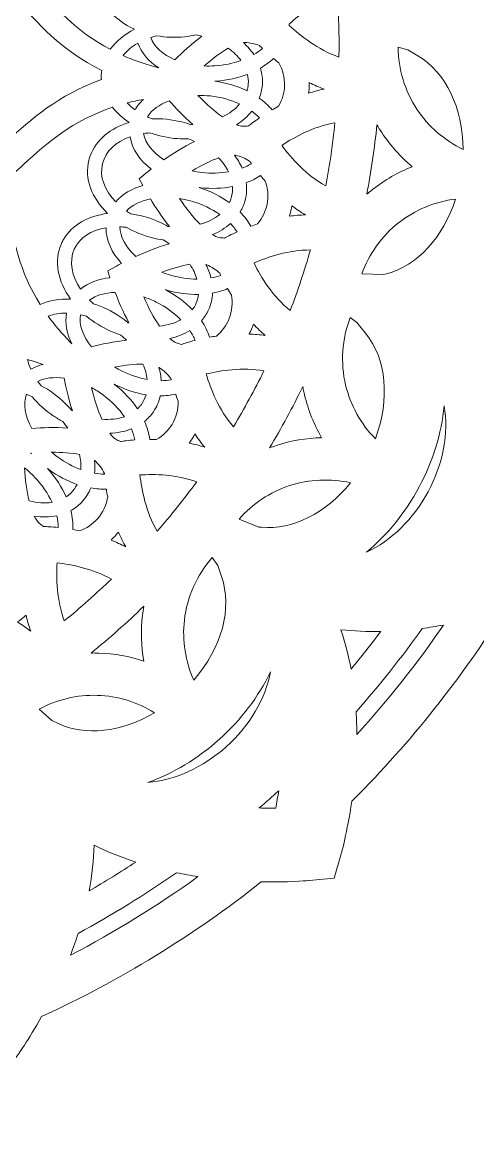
# Model space of a CAD drawing. Header units: millimetres. Extents: x 37 to 1687, y -819 to -120.
# Drawn here: x 289.1 to 353.8, y -807.9 to -647.8 of the extents above; entities that cross this region are included whole.
import ezdxf

# ---------------------------------------------------------------- set-up
doc = ezdxf.new("R2010")
doc.units = ezdxf.units.MM
doc.header["$MEASUREMENT"] = 0
doc.layers.add('Layer 7', color=7, linetype='Continuous')

msp = doc.modelspace()

# ---------------------------------------------------------------- linework, layer by layer
at = {"layer": 'Layer 7', "lineweight": 0}
for points, knots in [([(384.43, -671.96), (384.27, -671.6), (382.77, -668.35), (379.99, -664.11), (380.36, -659.77), (380.54, -655.36), (380.54, -650.99), (380.54, -644.39), (380.12, -637.76), (379.28, -631.27), (381.81, -627.33), (383.2, -624.32), (383.36, -623.99), (383.36, -623.99), (384.85, -620.71), (384.85, -620.71), (384.85, -620.71), (382.32, -618.15), (382.32, -618.15), (382.04, -617.87), (379.55, -615.38), (375.59, -612.41), (373.77, -605.49), (371.43, -598.63), (368.64, -592.02), (367.1, -588.4), (365.38, -584.73), (363.49, -581.11), (364.42, -576.83), (364.67, -573.77), (364.7, -573.43), (364.7, -573.43), (364.97, -569.86), (364.97, -569.86), (364.97, -569.86), (361.72, -568.31), (361.72, -568.31), (361.6, -568.25), (358.61, -566.84), (354.08, -565.4), (348.81, -557.73), (342.79, -550.49), (336.17, -543.86), (334.53, -542.23), (332.82, -540.59), (331.07, -539), (330.45, -534.98), (329.7, -532.34), (329.67, -532.22), (329.67, -532.22), (328.7, -528.79), (328.7, -528.79), (328.7, -528.79), (325.13, -528.44), (325.13, -528.44), (324.77, -528.41), (322.82, -528.24), (319.91, -528.24), (319.25, -528.24), (318.58, -528.25), (317.89, -528.26), (308.62, -521.54), (298.57, -515.86), (288.02, -511.4), (287.3, -511.1), (286.55, -510.79), (285.71, -510.45), (283.96, -507.37), (282.56, -505.43), (282.5, -505.35), (282.5, -505.35), (280.41, -502.48), (280.41, -502.48), (280.41, -502.48), (276.96, -503.35), (276.96, -503.35), (276.86, -503.37), (274.41, -503.99), (270.86, -505.33), (258.75, -501.86), (246.16, -499.91), (233.44, -499.55), (230.91, -497.43), (229.09, -496.19), (228.88, -496.05), (228.88, -496.05), (225.94, -494.07), (225.94, -494.07), (225.94, -494.07), (223, -496.05), (223, -496.05), (222.78, -496.2), (220.78, -497.56), (218.06, -499.88), (205.4, -500.79), (192.93, -503.27), (180.98, -507.27), (177.77, -506.08), (175.55, -505.51), (175.3, -505.44), (175.3, -505.44), (171.85, -504.57), (171.85, -504.57), (171.85, -504.57), (169.75, -507.45), (169.75, -507.45), (169.59, -507.68), (168.1, -509.77), (166.25, -513.08), (155.12, -518.15), (144.61, -524.58), (135.01, -532.2), (134.4, -532.18), (133.9, -532.18), (133.42, -532.18), (130.33, -532.18), (128.28, -532.38), (128.2, -532.38), (128.2, -532.38), (124.64, -532.74), (124.64, -532.74), (124.64, -532.74), (123.66, -536.16), (123.66, -536.16), (123.63, -536.29), (122.79, -539.27), (122.16, -543.63), (122.08, -543.7), (122, -543.78), (121.92, -543.86), (113.75, -552.04), (106.52, -561.12), (100.44, -570.86), (96.15, -572.25), (93.38, -573.57), (93.26, -573.62), (93.26, -573.62), (90.01, -575.17), (90.01, -575.17), (90.01, -575.17), (90.29, -578.74), (90.29, -578.74), (90.3, -578.89), (90.57, -582.33), (91.64, -587.11), (90.82, -588.88), (90.1, -590.49), (89.45, -592.02), (85.8, -600.66), (82.94, -609.67), (80.97, -618.79), (77.27, -621.61), (74.95, -623.93), (74.69, -624.19), (74.69, -624.19), (72.16, -626.75), (72.16, -626.75), (72.16, -626.75), (73.65, -630.03), (73.65, -630.03), (73.82, -630.39), (75.34, -633.66), (78.1, -637.87), (77.73, -642.21), (77.54, -646.63), (77.54, -650.99), (77.54, -657.59), (77.97, -664.22), (78.81, -670.72), (76.28, -674.66), (74.88, -677.66), (74.73, -677.99), (74.73, -677.99), (73.23, -681.27), (73.23, -681.27), (73.23, -681.27), (75.77, -683.83), (75.77, -683.83), (76.04, -684.11), (78.52, -686.59), (82.5, -689.58), (84.32, -696.5), (86.65, -703.35), (89.45, -709.96), (90.98, -713.59), (92.71, -717.25), (94.59, -720.87), (93.64, -725.3), (93.4, -728.42), (93.39, -728.55), (93.39, -728.55), (93.11, -732.13), (93.11, -732.13), (93.11, -732.13), (96.36, -733.67), (96.36, -733.67), (96.49, -733.73), (99.46, -735.14), (104.01, -736.58), (109.27, -744.25), (115.3, -751.5), (121.92, -758.12), (123.55, -759.75), (125.27, -761.39), (127.01, -762.99), (127.62, -766.89), (128.33, -769.47), (128.42, -769.76), (128.42, -769.76), (129.39, -773.19), (129.39, -773.19), (129.39, -773.19), (132.95, -773.54), (132.95, -773.54), (133.16, -773.56), (135.14, -773.75), (138.17, -773.75), (138.83, -773.75), (139.51, -773.74), (140.2, -773.72), (149.47, -780.45), (159.52, -786.12), (170.07, -790.58), (170.77, -790.88), (171.53, -791.19), (172.37, -791.53), (174.08, -794.53), (175.43, -796.42), (175.59, -796.63), (175.59, -796.63), (177.68, -799.51), (177.68, -799.51), (177.68, -799.51), (181.13, -798.64), (181.13, -798.64), (181.23, -798.61), (183.69, -797.98), (187.22, -796.65), (199.33, -800.13), (211.92, -802.07), (224.65, -802.43), (227.16, -804.54), (229, -805.79), (229.2, -805.93), (229.2, -805.93), (232.15, -807.91), (232.15, -807.91), (232.15, -807.91), (235.09, -805.93), (235.09, -805.93), (235.31, -805.78), (237.3, -804.42), (240.03, -802.1), (252.68, -801.2), (265.16, -798.71), (277.11, -794.71), (280.4, -795.93), (282.69, -796.51), (282.79, -796.54), (282.79, -796.54), (286.24, -797.41), (286.24, -797.41), (286.24, -797.41), (288.33, -794.54), (288.33, -794.54), (288.4, -794.44), (289.95, -792.29), (291.85, -788.9), (302.97, -783.83), (313.48, -777.4), (323.07, -769.79), (323.67, -769.8), (324.18, -769.81), (324.67, -769.81), (327.76, -769.81), (329.81, -769.61), (329.89, -769.6), (329.89, -769.6), (333.45, -769.25), (333.45, -769.25), (333.45, -769.25), (334.42, -765.82), (334.42, -765.82), (334.43, -765.79), (335.28, -762.8), (335.93, -758.36), (336.01, -758.28), (336.09, -758.2), (336.17, -758.12), (344.34, -749.95), (351.57, -740.86), (357.65, -731.12), (361.79, -729.78), (364.52, -728.51), (364.83, -728.36), (364.83, -728.36), (368.07, -726.82), (368.07, -726.82), (368.07, -726.82), (367.8, -723.25), (367.8, -723.25), (367.79, -723.1), (367.52, -719.64), (366.44, -714.88), (367.27, -713.11), (367.99, -711.5), (368.64, -709.96), (372.29, -701.32), (375.15, -692.32), (377.12, -683.19), (380.83, -680.37), (383.14, -678.05), (383.4, -677.8), (383.4, -677.8), (385.93, -675.23), (385.93, -675.23), (385.93, -675.23), (384.43, -671.96), (384.43, -671.96)], [0, 0, 0, 0, 1, 1, 1, 2, 2, 2, 3, 3, 3, 4, 4, 4, 5, 5, 5, 6, 6, 6, 7, 7, 7, 8, 8, 8, 9, 9, 9, 10, 10, 10, 11, 11, 11, 12, 12, 12, 13, 13, 13, 14, 14, 14, 15, 15, 15, 16, 16, 16, 17, 17, 17, 18, 18, 18, 19, 19, 19, 20, 20, 20, 21, 21, 21, 22, 22, 22, 23, 23, 23, 24, 24, 24, 25, 25, 25, 26, 26, 26, 27, 27, 27, 28, 28, 28, 29, 29, 29, 30, 30, 30, 31, 31, 31, 32, 32, 32, 33, 33, 33, 34, 34, 34, 35, 35, 35, 36, 36, 36, 37, 37, 37, 38, 38, 38, 39, 39, 39, 40, 40, 40, 41, 41, 41, 42, 42, 42, 43, 43, 43, 44, 44, 44, 45, 45, 45, 46, 46, 46, 47, 47, 47, 48, 48, 48, 49, 49, 49, 50, 50, 50, 51, 51, 51, 52, 52, 52, 53, 53, 53, 54, 54, 54, 55, 55, 55, 56, 56, 56, 57, 57, 57, 58, 58, 58, 59, 59, 59, 60, 60, 60, 61, 61, 61, 62, 62, 62, 63, 63, 63, 64, 64, 64, 65, 65, 65, 66, 66, 66, 67, 67, 67, 68, 68, 68, 69, 69, 69, 70, 70, 70, 71, 71, 71, 72, 72, 72, 73, 73, 73, 74, 74, 74, 75, 75, 75, 76, 76, 76, 77, 77, 77, 78, 78, 78, 79, 79, 79, 80, 80, 80, 81, 81, 81, 82, 82, 82, 83, 83, 83, 84, 84, 84, 85, 85, 85, 86, 86, 86, 87, 87, 87, 88, 88, 88, 89, 89, 89, 90, 90, 90, 91, 91, 91, 92, 92, 92, 93, 93, 93, 94, 94, 94, 95, 95, 95, 96, 96, 96, 97, 97, 97, 98, 98, 98, 99, 99, 99, 100, 100, 100, 101, 101, 101, 102, 102, 102, 103, 103, 103, 104, 104, 104, 105, 105, 105, 106, 106, 106, 106]), ([(301.6, -651.63), (296.66, -649.04), (293.76, -645.68), (290.94, -642.4), (290.09, -641.4), (289.21, -640.38), (288.26, -639.37), (288.75, -638.06), (289.18, -636.74), (289.56, -635.55), (290.98, -631.19), (292.44, -626.71), (296.51, -622.15), (297.48, -622.55), (298.56, -622.8), (299.7, -622.88), (297.81, -624.9), (296.86, -627.37), (297.27, -629.73), (297.31, -629.94), (297.36, -630.15), (297.42, -630.36), (298.16, -632.97), (300.49, -634.83), (303.51, -635.59), (301.3, -637.25), (299.93, -639.52), (299.93, -641.92), (299.93, -642.13), (299.94, -642.34), (299.96, -642.56), (300.24, -645.26), (302.21, -647.5), (305.06, -648.77), (303.62, -649.5), (302.43, -650.48), (301.6, -651.63)], [0, 0, 0, 0, 1, 1, 1, 2, 2, 2, 3, 3, 3, 4, 4, 4, 5, 5, 5, 6, 6, 6, 7, 7, 7, 8, 8, 8, 9, 9, 9, 10, 10, 10, 11, 11, 11, 12, 12, 12, 12]), ([(276.43, -654.82), (275.97, -654.41), (275.5, -654.03), (275.04, -653.66), (275.54, -653.36), (276.03, -653.04), (276.54, -652.7), (281.56, -649.27), (284.34, -645.7), (286.19, -642.12), (286.86, -642.86), (287.51, -643.61), (288.15, -644.35), (291.19, -647.86), (294.54, -651.72), (300.4, -654.64), (300.38, -654.77), (300.36, -654.89), (300.35, -655.01), (300.33, -655.32), (300.33, -655.62), (300.35, -655.93), (294.16, -658.12), (290.37, -661.56), (286.92, -664.68), (286.23, -665.3), (285.53, -665.94), (284.81, -666.56), (283.41, -662.75), (281.06, -658.84), (276.43, -654.82)], [0, 0, 0, 0, 1, 1, 1, 2, 2, 2, 3, 3, 3, 4, 4, 4, 5, 5, 5, 6, 6, 6, 7, 7, 7, 8, 8, 8, 9, 9, 9, 10, 10, 10, 10]), ([(327.05, -648.24), (327.05, -648.18), (327.05, -648.13), (327.05, -648.07), (328.56, -646.65), (331, -644.69), (333.86, -643.67), (334.04, -646.14), (334.12, -648.6), (334.12, -650.99), (334.12, -651.54), (334.12, -652.11), (334.1, -652.72), (331.15, -651.72), (328.62, -649.71), (327.05, -648.24)], [0, 0, 0, 0, 1, 1, 1, 2, 2, 2, 3, 3, 3, 4, 4, 4, 5, 5, 5, 5]), ([(310.79, -653.1), (309.07, -652.37), (307.81, -651.26), (307.36, -649.95), (307.64, -649.86), (307.92, -649.78), (308.21, -649.71), (309.48, -649.93), (310.83, -649.98), (312.22, -649.84), (312.22, -649.84), (312.22, -649.84), (312.22, -649.84), (312.76, -649.78), (313.28, -649.7), (313.79, -649.59), (314.07, -649.65), (314.35, -649.71), (314.62, -649.78), (313.16, -650.84), (311.83, -652.07), (310.79, -653.1)], [0, 0, 0, 0, 1, 1, 1, 2, 2, 2, 3, 3, 3, 4, 4, 4, 5, 5, 5, 6, 6, 6, 7, 7, 7, 7]), ([(308.49, -654.28), (308.49, -654.28), (307.93, -654.12), (307.93, -654.12), (306.26, -653.64), (304.77, -653.1), (303.42, -652.51), (303.96, -651.83), (304.68, -651.24), (305.53, -650.75), (306.03, -652.15), (307.07, -653.36), (308.49, -654.28)], [0, 0, 0, 0, 1, 1, 1, 2, 2, 2, 3, 3, 3, 4, 4, 4, 4]), ([(316.49, -653.98), (315.97, -654.01), (315.47, -654.01), (314.97, -653.99), (316.14, -652.97), (317.33, -652.08), (318.38, -651.47), (319.11, -651.99), (319.72, -652.58), (320.18, -653.22), (319.06, -653.62), (317.81, -653.89), (316.49, -653.98)], [0, 0, 0, 0, 1, 1, 1, 2, 2, 2, 3, 3, 3, 4, 4, 4, 4]), ([(320.53, -650.67), (320.59, -650.67), (320.66, -650.66), (320.73, -650.66), (320.74, -650.66), (320.76, -650.66), (320.77, -650.66), (321.48, -650.68), (322.17, -650.83), (322.83, -651.11), (322.96, -651.25), (323.1, -651.38), (323.24, -651.51), (322.87, -651.82), (322.46, -652.11), (322, -652.37), (321.6, -651.77), (321.1, -651.2), (320.53, -650.67)], [0, 0, 0, 0, 1, 1, 1, 2, 2, 2, 3, 3, 3, 4, 4, 4, 5, 5, 5, 6, 6, 6, 6]), ([(345.19, -660.13), (345.19, -660.13), (345.19, -660.13), (345.19, -660.13), (343.47, -657.53), (342.53, -654.43), (342.5, -651.32), (342.5, -651.32), (343.91, -651.71), (343.91, -651.71), (343.91, -651.71), (345.33, -652.56), (345.33, -652.56), (349.3, -654.92), (351.71, -659.95), (351.76, -665.84), (349.11, -664.57), (346.8, -662.57), (345.19, -660.13)], [0, 0, 0, 0, 1, 1, 1, 2, 2, 2, 3, 3, 3, 4, 4, 4, 5, 5, 5, 6, 6, 6, 6]), ([(322.79, -658.55), (323.02, -657.96), (323.17, -657.34), (323.22, -656.7), (323.28, -655.88), (323.18, -655.08), (322.94, -654.31), (323.63, -653.9), (324.26, -653.44), (324.8, -652.93), (325.06, -653.15), (325.31, -653.36), (325.57, -653.57), (326.13, -654.53), (326.4, -655.62), (326.38, -656.74), (326.35, -657.79), (326.05, -658.81), (325.51, -659.71), (325.19, -659.89), (324.89, -660.06), (324.6, -660.23), (324.1, -659.62), (323.49, -659.06), (322.79, -658.55)], [0, 0, 0, 0, 1, 1, 1, 2, 2, 2, 3, 3, 3, 4, 4, 4, 5, 5, 5, 6, 6, 6, 7, 7, 7, 8, 8, 8, 8]), ([(321.22, -656.55), (321.21, -656.7), (321.19, -656.85), (321.17, -657), (321.14, -657.17), (321.1, -657.34), (321.05, -657.51), (319.71, -656.85), (318.16, -656.38), (316.47, -656.15), (316.52, -656.15), (316.58, -656.14), (316.63, -656.14), (318.25, -656.03), (319.77, -655.7), (321.11, -655.18), (321.22, -655.63), (321.26, -656.09), (321.22, -656.55)], [0, 0, 0, 0, 1, 1, 1, 2, 2, 2, 3, 3, 3, 4, 4, 4, 5, 5, 5, 6, 6, 6, 6]), ([(329.88, -656.34), (330.58, -656.7), (331.28, -657.01), (331.99, -657.27), (331.26, -657.42), (330.53, -657.62), (329.8, -657.86), (329.84, -657.51), (329.87, -657.17), (329.88, -656.82), (329.88, -656.66), (329.88, -656.5), (329.88, -656.34)], [0, 0, 0, 0, 1, 1, 1, 2, 2, 2, 3, 3, 3, 4, 4, 4, 4]), ([(305.14, -660.21), (304.73, -659.91), (304.35, -659.58), (304.02, -659.24), (304.75, -659.05), (305.52, -658.88), (306.33, -658.73), (305.85, -659.18), (305.46, -659.67), (305.14, -660.21)], [0, 0, 0, 0, 1, 1, 1, 2, 2, 2, 3, 3, 3, 3]), ([(313.06, -662.33), (312.64, -662.19), (312.21, -662.06), (311.77, -661.94), (310.33, -661.58), (308.9, -661.44), (307.54, -661.49), (307.32, -661.4), (307.09, -661.31), (306.88, -661.21), (307.5, -660.25), (308.6, -659.46), (309.99, -658.92), (310.83, -659.88), (312, -661.13), (313.34, -662.31), (313.25, -662.32), (313.15, -662.33), (313.06, -662.33)], [0, 0, 0, 0, 1, 1, 1, 2, 2, 2, 3, 3, 3, 4, 4, 4, 5, 5, 5, 6, 6, 6, 6]), ([(317.55, -661.22), (316.44, -660.43), (315.23, -659.35), (314.07, -658.17), (314.65, -658.16), (315.24, -658.19), (315.83, -658.25), (317.35, -658.42), (318.77, -658.83), (319.99, -659.39), (319.36, -660.12), (318.53, -660.74), (317.55, -661.22)], [0, 0, 0, 0, 1, 1, 1, 2, 2, 2, 3, 3, 3, 4, 4, 4, 4]), ([(287.08, -674.57), (286.85, -673.35), (286.59, -671.98), (286.27, -670.61), (287.34, -669.73), (288.34, -668.83), (289.3, -667.96), (292.7, -664.9), (296.18, -661.77), (301.94, -659.85), (302.57, -660.66), (303.36, -661.39), (304.29, -662.02), (301.64, -662.82), (299.58, -664.48), (298.76, -666.74), (298.69, -666.94), (298.62, -667.14), (298.57, -667.35), (297.9, -669.98), (299, -672.76), (301.23, -674.93), (298.48, -675.26), (296.17, -676.54), (294.97, -678.62), (294.86, -678.8), (294.76, -678.99), (294.67, -679.19), (293.56, -681.67), (294.15, -684.59), (295.98, -687.11), (294.41, -687.03), (292.92, -687.27), (291.65, -687.83), (288.69, -683.14), (287.88, -678.8), (287.08, -674.57)], [0, 0, 0, 0, 1, 1, 1, 2, 2, 2, 3, 3, 3, 4, 4, 4, 5, 5, 5, 6, 6, 6, 7, 7, 7, 8, 8, 8, 9, 9, 9, 10, 10, 10, 11, 11, 11, 12, 12, 12, 12]), ([(321.27, -662.5), (320.99, -662.53), (320.74, -662.55), (320.49, -662.54), (320.21, -662.53), (319.9, -662.46), (319.56, -662.34), (320.4, -661.79), (321.14, -661.13), (321.72, -660.4), (322.13, -660.7), (322.5, -661.02), (322.82, -661.36), (322.1, -661.85), (321.57, -662.26), (321.27, -662.5)], [0, 0, 0, 0, 1, 1, 1, 2, 2, 2, 3, 3, 3, 4, 4, 4, 5, 5, 5, 5]), ([(326.03, -665.35), (326.04, -665.31), (326.05, -665.26), (326.06, -665.21), (327.79, -664.08), (330.54, -662.57), (333.54, -662.06), (333.23, -665.06), (332.79, -668.06), (332.22, -671.01), (329.47, -669.51), (327.32, -667.07), (326.03, -665.35)], [0, 0, 0, 0, 1, 1, 1, 2, 2, 2, 3, 3, 3, 4, 4, 4, 4]), ([(339.51, -662.35), (339.72, -662.72), (339.95, -663.08), (340.18, -663.43), (341.4, -665.28), (342.86, -666.9), (344.53, -668.29), (342.5, -669.08), (340.61, -670.17), (338.87, -671.53), (338.6, -671.75), (338.33, -671.97), (338.06, -672.2), (338.69, -668.95), (339.17, -665.65), (339.51, -662.35)], [0, 0, 0, 0, 1, 1, 1, 2, 2, 2, 3, 3, 3, 4, 4, 4, 5, 5, 5, 5]), ([(307.42, -668.63), (307.13, -668.84), (306.93, -669), (306.85, -669.07), (306.85, -669.07), (305.72, -669.99), (305.72, -669.99), (305.72, -669.99), (306.23, -670.94), (306.23, -670.94), (304.64, -671.4), (303.3, -672.2), (302.38, -673.28), (300.8, -671.66), (300.04, -669.69), (300.51, -667.84), (300.95, -666.08), (302.42, -664.76), (304.42, -664.05), (304.71, -665.77), (305.79, -667.37), (307.42, -668.63)], [0, 0, 0, 0, 1, 1, 1, 2, 2, 2, 3, 3, 3, 4, 4, 4, 5, 5, 5, 6, 6, 6, 7, 7, 7, 7]), ([(309.24, -667.3), (307.65, -666.28), (306.57, -664.96), (306.35, -663.58), (306.64, -663.54), (306.93, -663.51), (307.23, -663.49), (308.44, -663.92), (309.77, -664.21), (311.16, -664.31), (311.16, -664.31), (311.16, -664.31), (311.16, -664.31), (311.7, -664.35), (312.22, -664.36), (312.74, -664.34), (313.04, -664.45), (313.32, -664.57), (313.6, -664.7), (311.99, -665.5), (310.45, -666.47), (309.24, -667.3)], [0, 0, 0, 0, 1, 1, 1, 2, 2, 2, 3, 3, 3, 4, 4, 4, 5, 5, 5, 6, 6, 6, 7, 7, 7, 7]), ([(314.64, -669.12), (314.16, -669.06), (313.69, -668.99), (313.23, -668.89), (314.56, -668.09), (315.86, -667.44), (316.99, -667.04), (317.59, -667.66), (318.07, -668.32), (318.41, -669.01), (317.23, -669.21), (315.96, -669.26), (314.64, -669.12)], [0, 0, 0, 0, 1, 1, 1, 2, 2, 2, 3, 3, 3, 4, 4, 4, 4]), ([(319.25, -666.65), (319.31, -666.66), (319.37, -666.67), (319.42, -666.68), (320.14, -666.82), (320.8, -667.1), (321.41, -667.5), (321.5, -667.63), (321.59, -667.75), (321.68, -667.88), (321.28, -668.11), (320.83, -668.32), (320.35, -668.49), (320.06, -667.86), (319.7, -667.24), (319.25, -666.65)], [0, 0, 0, 0, 1, 1, 1, 2, 2, 2, 3, 3, 3, 4, 4, 4, 5, 5, 5, 5]), ([(320.8, -672.98), (321, -672.18), (321.04, -671.37), (320.93, -670.56), (321.68, -670.29), (322.36, -669.95), (322.97, -669.56), (323.19, -669.82), (323.41, -670.08), (323.63, -670.33), (324.02, -671.38), (324.11, -672.52), (323.89, -673.63), (323.68, -674.66), (323.21, -675.62), (322.53, -676.41), (322.2, -676.52), (321.88, -676.63), (321.58, -676.75), (321.19, -676.04), (320.68, -675.36), (320.06, -674.72), (320.39, -674.18), (320.64, -673.6), (320.8, -672.98)], [0, 0, 0, 0, 1, 1, 1, 2, 2, 2, 3, 3, 3, 4, 4, 4, 5, 5, 5, 6, 6, 6, 7, 7, 7, 8, 8, 8, 8]), ([(318.86, -672.49), (318.82, -672.63), (318.78, -672.78), (318.73, -672.92), (318.67, -673.08), (318.6, -673.24), (318.52, -673.39), (317.32, -672.51), (315.87, -671.77), (314.25, -671.25), (314.3, -671.26), (314.35, -671.27), (314.4, -671.27), (316.02, -671.45), (317.57, -671.38), (318.99, -671.1), (319.01, -671.57), (318.97, -672.03), (318.86, -672.49)], [0, 0, 0, 0, 1, 1, 1, 2, 2, 2, 3, 3, 3, 4, 4, 4, 5, 5, 5, 6, 6, 6, 6]), ([(308.61, -676.16), (307.25, -675.55), (305.87, -675.16), (304.53, -674.97), (304.32, -674.84), (304.11, -674.71), (303.91, -674.58), (304.69, -673.74), (305.89, -673.16), (307.33, -672.87), (307.98, -673.95), (308.91, -675.38), (310.02, -676.79), (309.95, -676.78), (309.88, -676.77), (309.81, -676.76), (309.42, -676.55), (309.02, -676.34), (308.61, -676.16)], [0, 0, 0, 0, 1, 1, 1, 2, 2, 2, 3, 3, 3, 4, 4, 4, 5, 5, 5, 6, 6, 6, 6]), ([(314.37, -676.46), (313.4, -675.48), (312.4, -674.19), (311.46, -672.82), (312.05, -672.91), (312.65, -673.04), (313.25, -673.21), (314.73, -673.64), (316.05, -674.29), (317.16, -675.07), (316.4, -675.68), (315.45, -676.16), (314.37, -676.46)], [0, 0, 0, 0, 1, 1, 1, 2, 2, 2, 3, 3, 3, 4, 4, 4, 4]), ([(327.06, -675.32), (327.17, -674.99), (327.25, -674.66), (327.32, -674.32), (327.35, -674.16), (327.38, -674), (327.41, -673.83), (328.04, -674.31), (328.69, -674.74), (329.34, -675.12), (328.59, -675.15), (327.84, -675.21), (327.06, -675.32)], [0, 0, 0, 0, 1, 1, 1, 2, 2, 2, 3, 3, 3, 4, 4, 4, 4]), ([(340.87, -683.49), (340.87, -683.49), (340.42, -683.61), (340.42, -683.61), (340.42, -683.61), (337.35, -683.51), (337.35, -683.51), (338.38, -680.67), (340.21, -678.11), (342.58, -676.25), (344.91, -674.42), (347.75, -673.25), (350.68, -672.89), (348.92, -678.35), (345.23, -682.37), (340.87, -683.49)], [0, 0, 0, 0, 1, 1, 1, 2, 2, 2, 3, 3, 3, 4, 4, 4, 5, 5, 5, 5]), ([(301.56, -684.04), (299.92, -684.22), (298.48, -684.78), (297.39, -685.68), (296.12, -683.81), (295.72, -681.75), (296.5, -680.01), (297.24, -678.35), (298.92, -677.31), (301.01, -676.95), (301, -678.72), (301.8, -680.49), (303.21, -682.02), (302.9, -682.18), (302.66, -682.31), (302.51, -682.39), (302.51, -682.39), (301.24, -683.09), (301.24, -683.09), (301.24, -683.09), (301.56, -684.04), (301.56, -684.04)], [0, 0, 0, 0, 1, 1, 1, 2, 2, 2, 3, 3, 3, 4, 4, 4, 5, 5, 5, 6, 6, 6, 7, 7, 7, 7]), ([(302.99, -676.83), (303.28, -676.84), (303.58, -676.86), (303.87, -676.89), (304.99, -677.53), (306.25, -678.04), (307.6, -678.38), (307.6, -678.38), (307.6, -678.38), (307.6, -678.38), (308.12, -678.51), (308.64, -678.61), (309.15, -678.69), (309.45, -678.86), (309.73, -679.04), (309.99, -679.23), (308.27, -679.72), (306.59, -680.41), (305.24, -681.02), (303.82, -679.74), (302.98, -678.24), (302.99, -676.83)], [0, 0, 0, 0, 1, 1, 1, 2, 2, 2, 3, 3, 3, 4, 4, 4, 5, 5, 5, 6, 6, 6, 7, 7, 7, 7]), ([(317.86, -678.42), (317.58, -678.41), (317.33, -678.38), (317.09, -678.33), (316.79, -678.27), (316.47, -678.13), (316.14, -677.93), (317.1, -677.53), (317.96, -677), (318.68, -676.36), (319.05, -676.74), (319.37, -677.14), (319.63, -677.54), (318.82, -677.91), (318.2, -678.23), (317.86, -678.42)], [0, 0, 0, 0, 1, 1, 1, 2, 2, 2, 3, 3, 3, 4, 4, 4, 5, 5, 5, 5]), ([(322.05, -682.01), (322.06, -681.99), (322.07, -681.96), (322.08, -681.93), (323.99, -681.11), (326.97, -680.08), (330.05, -680.11), (329.22, -683), (328.26, -685.88), (327.18, -688.7), (324.71, -686.73), (323.01, -683.93), (322.05, -682.01)], [0, 0, 0, 0, 1, 1, 1, 2, 2, 2, 3, 3, 3, 4, 4, 4, 4]), ([(312.91, -682.14), (313.37, -682.83), (313.71, -683.54), (313.92, -684.25), (312.73, -684.25), (311.46, -684.07), (310.19, -683.7), (309.76, -683.58), (309.35, -683.43), (308.95, -683.28), (310.37, -682.74), (311.75, -682.33), (312.91, -682.14)], [0, 0, 0, 0, 1, 1, 1, 2, 2, 2, 3, 3, 3, 4, 4, 4, 4]), ([(315.92, -684.08), (315.76, -683.44), (315.52, -682.81), (315.21, -682.18), (315.24, -682.19), (315.28, -682.2), (315.32, -682.22), (316.01, -682.49), (316.63, -682.89), (317.17, -683.41), (317.21, -683.51), (317.27, -683.62), (317.32, -683.72), (316.88, -683.88), (316.41, -683.99), (315.92, -684.08)], [0, 0, 0, 0, 1, 1, 1, 2, 2, 2, 3, 3, 3, 4, 4, 4, 5, 5, 5, 5]), ([(304.11, -690.41), (303.76, -690.13), (303.41, -689.86), (303.03, -689.6), (301.8, -688.77), (300.51, -688.15), (299.22, -687.73), (299.03, -687.56), (298.85, -687.4), (298.67, -687.22), (299.57, -686.54), (300.84, -686.17), (302.3, -686.13), (302.74, -687.29), (303.41, -688.87), (304.25, -690.45), (304.2, -690.44), (304.15, -690.42), (304.11, -690.41)], [0, 0, 0, 0, 1, 1, 1, 2, 2, 2, 3, 3, 3, 4, 4, 4, 5, 5, 5, 6, 6, 6, 6]), ([(313.56, -688.17), (313.47, -688.32), (313.38, -688.45), (313.28, -688.59), (312.24, -687.51), (310.95, -686.53), (309.44, -685.74), (309.49, -685.75), (309.53, -685.77), (309.58, -685.79), (311.15, -686.24), (312.69, -686.44), (314.13, -686.42), (314.08, -686.88), (313.96, -687.34), (313.76, -687.77), (313.7, -687.91), (313.63, -688.04), (313.56, -688.17)], [0, 0, 0, 0, 1, 1, 1, 2, 2, 2, 3, 3, 3, 4, 4, 4, 5, 5, 5, 6, 6, 6, 6]), ([(314.57, -690.17), (314.98, -689.7), (315.32, -689.17), (315.59, -688.59), (315.93, -687.83), (316.11, -687.04), (316.14, -686.22), (316.91, -686.08), (317.63, -685.87), (318.29, -685.6), (318.46, -685.9), (318.64, -686.2), (318.82, -686.5), (319.03, -687.62), (318.93, -688.77), (318.51, -689.84), (318.13, -690.81), (317.5, -691.67), (316.69, -692.33), (316.36, -692.38), (316.03, -692.44), (315.72, -692.49), (315.47, -691.71), (315.08, -690.93), (314.57, -690.17)], [0, 0, 0, 0, 1, 1, 1, 2, 2, 2, 3, 3, 3, 4, 4, 4, 5, 5, 5, 6, 6, 6, 7, 7, 7, 8, 8, 8, 8]), ([(308.59, -690.9), (307.81, -689.75), (307.04, -688.3), (306.36, -686.78), (306.95, -686.97), (307.54, -687.21), (308.12, -687.5), (309.49, -688.18), (310.69, -689.05), (311.64, -690.01), (310.78, -690.49), (309.73, -690.8), (308.59, -690.9)], [0, 0, 0, 0, 1, 1, 1, 2, 2, 2, 3, 3, 3, 4, 4, 4, 4]), ([(296.14, -693.44), (296.14, -693.44), (295.93, -693.21), (295.93, -693.21), (294.7, -691.95), (293.67, -690.72), (292.79, -689.51), (293.57, -689.21), (294.45, -689.06), (295.4, -689.07), (295.15, -690.48), (295.42, -691.98), (296.14, -693.44)], [0, 0, 0, 0, 1, 1, 1, 2, 2, 2, 3, 3, 3, 4, 4, 4, 4]), ([(298.92, -693.86), (297.72, -692.34), (297.12, -690.7), (297.38, -689.3), (297.67, -689.36), (297.96, -689.43), (298.25, -689.52), (299.24, -690.33), (300.38, -691.05), (301.65, -691.62), (301.65, -691.62), (301.65, -691.62), (301.65, -691.62), (302.14, -691.84), (302.64, -692.03), (303.13, -692.19), (303.41, -692.43), (303.67, -692.68), (303.92, -692.93), (302.14, -693.11), (300.36, -693.49), (298.92, -693.86)], [0, 0, 0, 0, 1, 1, 1, 2, 2, 2, 3, 3, 3, 4, 4, 4, 5, 5, 5, 6, 6, 6, 7, 7, 7, 7]), ([(335.7, -689.71), (335.7, -689.71), (336.65, -690.39), (336.65, -690.39), (336.65, -690.39), (337.89, -691.92), (337.89, -691.92), (340.88, -695.59), (341.38, -701.25), (339.28, -706.91), (337.22, -704.82), (335.74, -702.15), (335.06, -699.3), (334.3, -696.13), (334.53, -692.76), (335.7, -689.71)], [0, 0, 0, 0, 1, 1, 1, 2, 2, 2, 3, 3, 3, 4, 4, 4, 5, 5, 5, 5]), ([(310.99, -693.28), (310.69, -693.17), (310.38, -692.96), (310.07, -692.68), (311.12, -692.45), (312.08, -692.07), (312.92, -691.55), (313.23, -692.01), (313.48, -692.48), (313.67, -692.94), (312.79, -693.16), (312.11, -693.38), (311.73, -693.51), (311.46, -693.45), (311.22, -693.37), (310.99, -693.28)], [0, 0, 0, 0, 1, 1, 1, 2, 2, 2, 3, 3, 3, 4, 4, 4, 5, 5, 5, 5]), ([(321.34, -692.05), (321.5, -691.75), (321.64, -691.43), (321.77, -691.12), (321.83, -690.96), (321.89, -690.79), (321.94, -690.63), (322.49, -691.21), (323.05, -691.75), (323.63, -692.24), (322.89, -692.14), (322.13, -692.07), (321.34, -692.05)], [0, 0, 0, 0, 1, 1, 1, 2, 2, 2, 3, 3, 3, 4, 4, 4, 4]), ([(289.84, -695.66), (290.56, -695.85), (291.3, -696.08), (292.05, -696.35), (291.43, -696.5), (290.85, -696.73), (290.32, -697.03), (290.12, -696.57), (289.96, -696.11), (289.84, -695.66)], [0, 0, 0, 0, 1, 1, 1, 2, 2, 2, 3, 3, 3, 3]), ([(306.26, -696.32), (306.57, -697.04), (306.77, -697.78), (306.85, -698.49), (305.68, -698.27), (304.46, -697.88), (303.28, -697.3), (302.91, -697.12), (302.56, -696.92), (302.23, -696.72), (303.7, -696.45), (305.1, -696.29), (306.26, -696.32)], [0, 0, 0, 0, 1, 1, 1, 2, 2, 2, 3, 3, 3, 4, 4, 4, 4]), ([(308.85, -698.66), (308.81, -698.04), (308.69, -697.41), (308.51, -696.77), (308.53, -696.78), (308.55, -696.79), (308.57, -696.81), (309.22, -697.2), (309.77, -697.72), (310.21, -698.34), (310.23, -698.41), (310.25, -698.48), (310.27, -698.55), (309.82, -698.63), (309.35, -698.66), (308.85, -698.66)], [0, 0, 0, 0, 1, 1, 1, 2, 2, 2, 3, 3, 3, 4, 4, 4, 5, 5, 5, 5]), ([(315.24, -697.71), (315.24, -697.71), (315.24, -697.71), (315.24, -697.71), (317.25, -697.22), (320.4, -696.73), (323.44, -697.27), (322.11, -699.97), (320.66, -702.62), (319.11, -705.2), (317.02, -702.82), (315.84, -699.75), (315.24, -697.71)], [0, 0, 0, 0, 1, 1, 1, 2, 2, 2, 3, 3, 3, 4, 4, 4, 4]), ([(296.12, -702.86), (295.83, -702.52), (295.53, -702.2), (295.2, -701.88), (294.14, -700.84), (292.98, -700.01), (291.78, -699.37), (291.62, -699.17), (291.46, -698.97), (291.32, -698.77), (292.31, -698.26), (293.62, -698.11), (295.05, -698.32), (295.29, -699.52), (295.66, -701.19), (296.22, -702.91), (296.18, -702.89), (296.15, -702.87), (296.12, -702.86)], [0, 0, 0, 0, 1, 1, 1, 2, 2, 2, 3, 3, 3, 4, 4, 4, 5, 5, 5, 6, 6, 6, 6]), ([(305.82, -702.3), (305.71, -702.42), (305.59, -702.54), (305.47, -702.65), (304.64, -701.41), (303.54, -700.22), (302.18, -699.17), (302.23, -699.2), (302.27, -699.22), (302.32, -699.24), (303.78, -699.97), (305.27, -700.43), (306.69, -700.65), (306.56, -701.11), (306.36, -701.54), (306.09, -701.94), (306.01, -702.06), (305.91, -702.18), (305.82, -702.3)], [0, 0, 0, 0, 1, 1, 1, 2, 2, 2, 3, 3, 3, 4, 4, 4, 5, 5, 5, 6, 6, 6, 6]), ([(328.97, -699.5), (329.04, -699.9), (329.13, -700.3), (329.22, -700.69), (329.74, -702.84), (330.55, -704.87), (331.65, -706.75), (329.47, -706.8), (327.32, -707.17), (325.22, -707.86), (324.89, -707.97), (324.56, -708.08), (324.24, -708.21), (325.94, -705.38), (327.53, -702.47), (328.97, -699.5)], [0, 0, 0, 0, 1, 1, 1, 2, 2, 2, 3, 3, 3, 4, 4, 4, 5, 5, 5, 5]), ([(289.69, -700.59), (289.96, -700.7), (290.23, -700.82), (290.5, -700.95), (291.34, -701.93), (292.34, -702.84), (293.5, -703.63), (293.5, -703.63), (293.5, -703.63), (293.5, -703.63), (293.94, -703.93), (294.39, -704.2), (294.85, -704.45), (295.1, -704.76), (295.34, -705.07), (295.56, -705.39), (293.77, -705.26), (291.95, -705.32), (290.46, -705.43), (289.5, -703.7), (289.19, -701.94), (289.69, -700.59)], [0, 0, 0, 0, 1, 1, 1, 2, 2, 2, 3, 3, 3, 4, 4, 4, 5, 5, 5, 6, 6, 6, 7, 7, 7, 7]), ([(300.41, -704.12), (299.84, -702.84), (299.34, -701.27), (298.94, -699.64), (299.49, -699.94), (300.04, -700.28), (300.58, -700.68), (301.82, -701.59), (302.85, -702.66), (303.62, -703.77), (302.67, -704.1), (301.57, -704.22), (300.41, -704.12)], [0, 0, 0, 0, 1, 1, 1, 2, 2, 2, 3, 3, 3, 4, 4, 4, 4]), ([(307.74, -703.06), (308.21, -702.37), (308.53, -701.61), (308.7, -700.81), (309.47, -700.81), (310.21, -700.73), (310.91, -700.57), (311.02, -700.91), (311.15, -701.24), (311.27, -701.57), (311.3, -702.73), (311, -703.87), (310.39, -704.87), (309.85, -705.76), (309.09, -706.49), (308.19, -707), (307.85, -706.99), (307.53, -706.98), (307.21, -706.99), (307.1, -706.15), (306.85, -705.29), (306.47, -704.44), (306.96, -704.05), (307.39, -703.59), (307.74, -703.06)], [0, 0, 0, 0, 1, 1, 1, 2, 2, 2, 3, 3, 3, 4, 4, 4, 5, 5, 5, 6, 6, 6, 7, 7, 7, 8, 8, 8, 8]), ([(346.78, -714.42), (344.7, -718.3), (341.52, -721.39), (338.02, -723), (340.99, -720.55), (343.54, -717.39), (345.5, -713.74), (347.47, -710.07), (348.68, -706.16), (349.07, -702.25), (349.71, -706.07), (348.92, -710.44), (346.78, -714.42)], [0, 0, 0, 0, 1, 1, 1, 2, 2, 2, 3, 3, 3, 4, 4, 4, 4]), ([(305.12, -707.07), (304.18, -707.14), (303.47, -707.23), (303.06, -707.3), (302.81, -707.19), (302.59, -707.08), (302.39, -706.95), (302.1, -706.78), (301.81, -706.49), (301.54, -706.13), (302.63, -706.09), (303.67, -705.88), (304.61, -705.51), (304.84, -706.04), (305.01, -706.56), (305.12, -707.07)], [0, 0, 0, 0, 1, 1, 1, 2, 2, 2, 3, 3, 3, 4, 4, 4, 5, 5, 5, 5]), ([(313.38, -706.69), (313.38, -706.69), (313.38, -706.69), (313.38, -706.69), (313.47, -706.54), (313.56, -706.38), (313.64, -706.22), (314.08, -706.9), (314.55, -707.53), (315.03, -708.11), (314.32, -707.88), (313.58, -707.68), (312.81, -707.52), (313.01, -707.26), (313.2, -706.98), (313.38, -706.69)], [0, 0, 0, 0, 1, 1, 1, 2, 2, 2, 3, 3, 3, 4, 4, 4, 5, 5, 5, 5]), ([(290.42, -709.06), (290.37, -709.03), (290.33, -708.99), (290.28, -708.96), (290.29, -708.96), (290.31, -708.96), (290.32, -708.96), (290.36, -708.99), (290.39, -709.03), (290.42, -709.06)], [0, 0, 0, 0, 1, 1, 1, 2, 2, 2, 3, 3, 3, 3]), ([(297.23, -709.12), (297.4, -709.86), (297.47, -710.59), (297.43, -711.28), (296.31, -710.87), (295.18, -710.27), (294.11, -709.48), (293.82, -709.27), (293.54, -709.05), (293.27, -708.82), (294.74, -708.81), (296.12, -708.9), (297.23, -709.12)], [0, 0, 0, 0, 1, 1, 1, 2, 2, 2, 3, 3, 3, 4, 4, 4, 4]), ([(299.36, -709.97), (299.37, -709.98), (299.39, -709.99), (299.4, -710), (299.98, -710.51), (300.44, -711.14), (300.77, -711.85), (300.77, -711.88), (300.77, -711.91), (300.78, -711.94), (300.32, -711.93), (299.85, -711.88), (299.36, -711.8), (299.42, -711.21), (299.42, -710.6), (299.36, -709.97)], [0, 0, 0, 0, 1, 1, 1, 2, 2, 2, 3, 3, 3, 4, 4, 4, 5, 5, 5, 5]), ([(289.41, -711.03), (289.91, -711.42), (290.4, -711.86), (290.86, -712.34), (291.93, -713.46), (292.76, -714.7), (293.33, -715.93), (292.32, -716.1), (291.21, -716.02), (290.07, -715.71), (289.74, -714.34), (289.52, -712.7), (289.41, -711.03)], [0, 0, 0, 0, 1, 1, 1, 2, 2, 2, 3, 3, 3, 4, 4, 4, 4]), ([(292.7, -711.14), (292.74, -711.17), (292.78, -711.2), (292.83, -711.23), (294.14, -712.2), (295.53, -712.92), (296.89, -713.39), (296.68, -713.81), (296.41, -714.21), (296.07, -714.56), (295.97, -714.66), (295.86, -714.77), (295.74, -714.86), (295.62, -714.97), (295.48, -715.06), (295.35, -715.15), (294.74, -713.78), (293.86, -712.41), (292.7, -711.14)], [0, 0, 0, 0, 1, 1, 1, 2, 2, 2, 3, 3, 3, 4, 4, 4, 5, 5, 5, 6, 6, 6, 6]), ([(305.82, -712.04), (307.86, -711.91), (311.01, -711.97), (313.89, -713.01), (312.13, -715.41), (310.25, -717.76), (308.28, -720.01), (306.68, -717.32), (306.06, -714.13), (305.82, -712.04)], [0, 0, 0, 0, 1, 1, 1, 2, 2, 2, 3, 3, 3, 3]), ([(296.01, -717.09), (296.56, -716.78), (297.06, -716.41), (297.51, -715.95), (298.09, -715.35), (298.54, -714.65), (298.85, -713.89), (299.6, -714.02), (300.34, -714.07), (301.05, -714.04), (301.1, -714.39), (301.17, -714.75), (301.24, -715.11), (301.07, -716.28), (300.57, -717.37), (299.79, -718.26), (299.11, -719.03), (298.24, -719.62), (297.27, -719.96), (296.93, -719.89), (296.61, -719.84), (296.3, -719.78), (296.34, -718.92), (296.24, -718.01), (296.01, -717.09)], [0, 0, 0, 0, 1, 1, 1, 2, 2, 2, 3, 3, 3, 4, 4, 4, 5, 5, 5, 6, 6, 6, 7, 7, 7, 8, 8, 8, 8]), ([(323.12, -719.47), (323.12, -719.47), (322.71, -719.43), (322.71, -719.43), (322.71, -719.43), (319.91, -718.33), (319.91, -718.33), (321.82, -716.12), (324.29, -714.48), (327.1, -713.56), (329.87, -712.65), (332.9, -712.51), (335.74, -713.15), (332.24, -717.49), (327.48, -719.89), (323.12, -719.47)], [0, 0, 0, 0, 1, 1, 1, 2, 2, 2, 3, 3, 3, 4, 4, 4, 5, 5, 5, 5]), ([(294, -717.82), (294.14, -718.4), (294.21, -718.96), (294.22, -719.5), (293.28, -719.4), (292.55, -719.37), (292.14, -719.37), (291.91, -719.22), (291.72, -719.07), (291.55, -718.92), (291.27, -718.68), (291.03, -718.33), (290.81, -717.88), (291.92, -718.05), (292.99, -718.03), (294, -717.82)], [0, 0, 0, 0, 1, 1, 1, 2, 2, 2, 3, 3, 3, 4, 4, 4, 5, 5, 5, 5]), ([(303.81, -722.25), (303.15, -721.9), (302.45, -721.58), (301.72, -721.28), (301.96, -721.06), (302.19, -720.82), (302.41, -720.57), (302.54, -720.43), (302.65, -720.29), (302.77, -720.14), (303.08, -720.88), (303.43, -721.59), (303.81, -722.25)], [0, 0, 0, 0, 1, 1, 1, 2, 2, 2, 3, 3, 3, 4, 4, 4, 4]), ([(294.05, -724.51), (296.07, -724.75), (299.13, -725.34), (301.77, -726.83), (299.61, -728.9), (297.37, -730.88), (295.08, -732.74), (293.98, -729.83), (293.93, -726.6), (294.05, -724.51)], [0, 0, 0, 0, 1, 1, 1, 2, 2, 2, 3, 3, 3, 3]), ([(312.14, -732.64), (312.52, -729.36), (313.91, -726.24), (316.1, -723.77), (316.1, -723.77), (316.88, -724.9), (316.88, -724.9), (316.88, -724.9), (317.42, -726.45), (317.42, -726.45), (318.99, -730.98), (317.48, -736.53), (313.47, -741.16), (312.28, -738.51), (311.81, -735.53), (312.14, -732.64)], [0, 0, 0, 0, 1, 1, 1, 2, 2, 2, 3, 3, 3, 4, 4, 4, 5, 5, 5, 5]), ([(306.37, -730.68), (306.29, -731.11), (306.23, -731.53), (306.18, -731.96), (305.93, -734.15), (306, -736.34), (306.39, -738.48), (304.33, -737.78), (302.18, -737.39), (299.97, -737.32), (299.74, -737.32), (299.51, -737.31), (299.28, -737.31), (299.15, -737.31), (299.02, -737.32), (298.89, -737.32), (301.48, -735.22), (303.98, -732.99), (306.37, -730.68)], [0, 0, 0, 0, 1, 1, 1, 2, 2, 2, 3, 3, 3, 4, 4, 4, 5, 5, 5, 6, 6, 6, 6]), ([(288.41, -732.91), (288.69, -732.73), (288.95, -732.54), (289.2, -732.34), (289.35, -732.22), (289.5, -732.09), (289.64, -731.96), (289.83, -732.75), (290.05, -733.51), (290.31, -734.23), (289.71, -733.76), (289.08, -733.32), (288.41, -732.91)], [0, 0, 0, 0, 1, 1, 1, 2, 2, 2, 3, 3, 3, 4, 4, 4, 4]), ([(335.83, -739.59), (335.46, -737.63), (334.98, -735.76), (334.39, -734.01), (336.19, -734.21), (338.08, -734.3), (340.04, -734.27), (338.68, -736.07), (337.27, -737.85), (335.83, -739.59)], [0, 0, 0, 0, 1, 1, 1, 2, 2, 2, 3, 3, 3, 3]), ([(336.64, -748.89), (336.64, -747.81), (336.61, -746.73), (336.55, -745.66), (339.9, -741.86), (343.06, -737.88), (345.95, -733.82), (346.96, -733.69), (347.97, -733.52), (348.98, -733.34), (345.25, -738.77), (341.1, -743.99), (336.64, -748.89)], [0, 0, 0, 0, 1, 1, 1, 2, 2, 2, 3, 3, 3, 4, 4, 4, 4]), ([(318.07, -750.64), (314.8, -753.56), (310.76, -755.37), (306.93, -755.69), (310.54, -754.41), (314.02, -752.32), (317.11, -749.56), (317.11, -749.56), (317.11, -749.56), (317.11, -749.56), (320.2, -746.79), (322.67, -743.53), (324.37, -739.99), (323.66, -743.81), (321.41, -747.66), (318.07, -750.64)], [0, 0, 0, 0, 1, 1, 1, 2, 2, 2, 3, 3, 3, 4, 4, 4, 5, 5, 5, 5]), ([(293.3, -746.89), (293.3, -746.89), (291.49, -745.3), (291.49, -745.3), (294.02, -743.91), (296.86, -743.23), (299.78, -743.32), (299.78, -743.32), (299.78, -743.32), (299.78, -743.32), (302.64, -743.41), (305.48, -744.28), (307.9, -745.8), (303.18, -748.56), (297.98, -749.14), (294.11, -747.28), (294.11, -747.28), (293.3, -746.89), (293.3, -746.89)], [0, 0, 0, 0, 1, 1, 1, 2, 2, 2, 3, 3, 3, 4, 4, 4, 5, 5, 5, 6, 6, 6, 6]), ([(325.13, -759.34), (324.37, -759.35), (323.58, -759.34), (322.78, -759.31), (323.71, -758.5), (324.63, -757.68), (325.54, -756.86), (325.42, -757.69), (325.28, -758.52), (325.13, -759.34)], [0, 0, 0, 0, 1, 1, 1, 2, 2, 2, 3, 3, 3, 3]), ([(305.23, -766.99), (303.09, -768.39), (300.87, -769.76), (298.59, -771.08), (299.01, -768.85), (299.25, -766.67), (299.3, -764.59), (301.13, -765.5), (303.12, -766.3), (305.23, -766.99)], [0, 0, 0, 0, 1, 1, 1, 2, 2, 2, 3, 3, 3, 3]), ([(295.96, -780.19), (296.36, -779.16), (296.73, -778.12), (297.05, -777.1), (301.85, -774.51), (306.54, -771.62), (311, -768.5), (312.02, -768.71), (313.05, -768.89), (314.07, -769.04), (308.32, -773.19), (302.24, -776.93), (295.96, -780.19)], [0, 0, 0, 0, 1, 1, 1, 2, 2, 2, 3, 3, 3, 4, 4, 4, 4])]:
    msp.add_open_spline(points, degree=3, knots=knots, dxfattribs=at)

doc.saveas('drawing.dxf')
